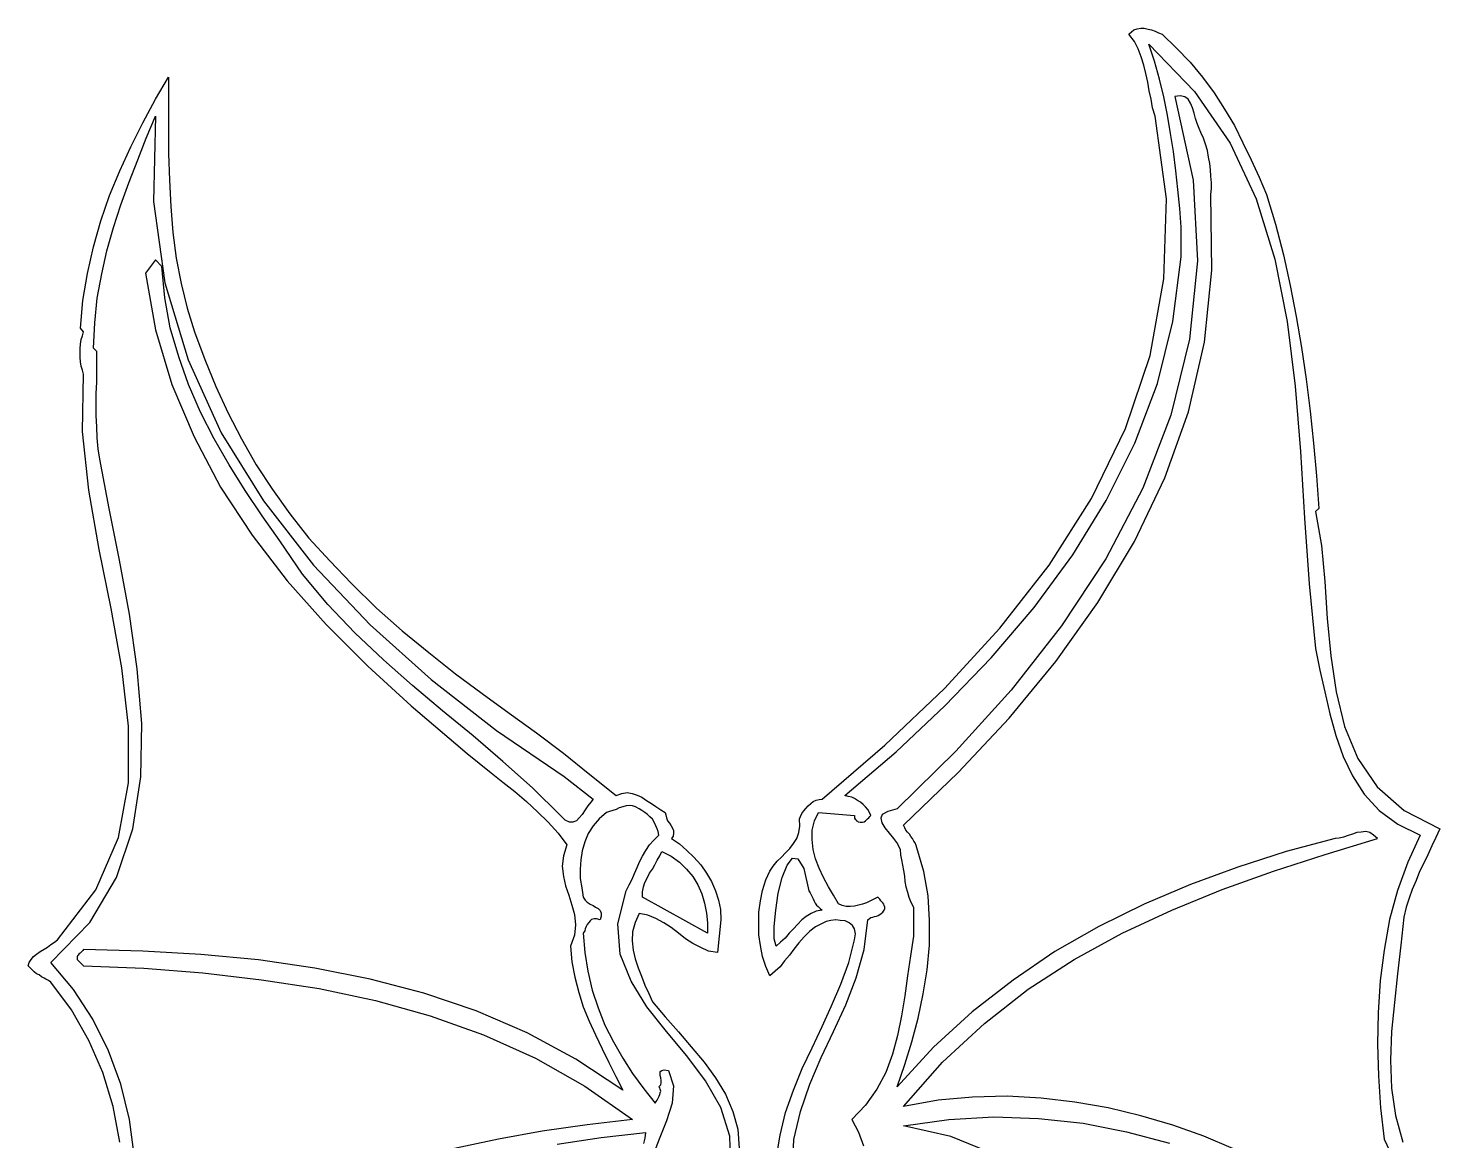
# Model space of a CAD drawing. Extents: x 0.03 to 5.09, y 0.03 to 8.85.
# Drawn here: x 1.576 to 4.437, y 6.599 to 8.853 of the extents above; entities that cross this region are included whole.
import ezdxf

# ---------------------------------------------------------------- set-up
doc = ezdxf.new("R2010")
doc.units = 0
doc.layers.add('1', color=7, linetype='Continuous')

msp = doc.modelspace()

# ---------------------------------------------------------------- linework, layer by layer
for points in [[(3.092, 6.562), (3.1, 6.61), (3.111, 6.656), (3.127, 6.701), (3.145, 6.745), (3.165, 6.787), (3.185, 6.83), (3.204, 6.872), (3.223, 6.916), (3.239, 6.96), (3.251, 7.006), (3.253, 7.018), (3.251, 7.028), (3.247, 7.035), (3.24, 7.04), (3.232, 7.044), (3.222, 7.045), (3.213, 7.046), (3.203, 7.045), (3.193, 7.043), (3.185, 7.039), (3.172, 7.032), (3.16, 7.023), (3.149, 7.012), (3.138, 7), (3.128, 6.987), (3.119, 6.975), (3.109, 6.963), (3.1, 6.951), (3.09, 6.942), (3.079, 6.933), (3.071, 6.952), (3.064, 6.972), (3.06, 6.994), (3.057, 7.016), (3.057, 7.039), (3.057, 7.062), (3.06, 7.085), (3.064, 7.106), (3.071, 7.127), (3.079, 7.145), (3.086, 7.155), (3.094, 7.165), (3.103, 7.173), (3.111, 7.182), (3.12, 7.191), (3.127, 7.201), (3.134, 7.211), (3.138, 7.223), (3.14, 7.236), (3.139, 7.251), (3.141, 7.256), (3.144, 7.262), (3.148, 7.267), (3.152, 7.272), (3.157, 7.277), (3.162, 7.282), (3.167, 7.286), (3.173, 7.289), (3.179, 7.29), (3.185, 7.291), (3.312, 7.4), (3.433, 7.515), (3.545, 7.637), (3.645, 7.765), (3.731, 7.9), (3.8, 8.042), (3.85, 8.19), (3.878, 8.345), (3.883, 8.507), (3.86, 8.675), (3.855, 8.692), (3.852, 8.709), (3.848, 8.726), (3.845, 8.744), (3.841, 8.761), (3.837, 8.778), (3.832, 8.795), (3.826, 8.811), (3.818, 8.826), (3.807, 8.841), (3.812, 8.846), (3.817, 8.85), (3.824, 8.852), (3.831, 8.853), (3.838, 8.853), (3.846, 8.851), (3.853, 8.85), (3.86, 8.847), (3.867, 8.844), (3.874, 8.841), (3.903, 8.813), (3.931, 8.784), (3.956, 8.754), (3.98, 8.722), (4.001, 8.689), (4.021, 8.656), (4.038, 8.621), (4.055, 8.586), (4.071, 8.551), (4.086, 8.516)], [(1.762, 6.596), (1.748, 6.668), (1.727, 6.737), (1.699, 6.802), (1.664, 6.864), (1.622, 6.92), (1.617, 6.923), (1.612, 6.926), (1.608, 6.928), (1.603, 6.931), (1.598, 6.935), (1.593, 6.937), (1.588, 6.941), (1.584, 6.945), (1.58, 6.949), (1.576, 6.953), (1.578, 6.96), (1.582, 6.966), (1.587, 6.972), (1.593, 6.977), (1.6, 6.982), (1.608, 6.987), (1.615, 6.991), (1.622, 6.996), (1.629, 7.001), (1.635, 7.006), (1.713, 7.107), (1.759, 7.213), (1.779, 7.324), (1.779, 7.439), (1.766, 7.557), (1.744, 7.677), (1.72, 7.797), (1.699, 7.917), (1.686, 8.036), (1.688, 8.152), (1.686, 8.16), (1.683, 8.168), (1.682, 8.177), (1.681, 8.186), (1.681, 8.195), (1.681, 8.204), (1.682, 8.213), (1.683, 8.222), (1.686, 8.23), (1.688, 8.238), (1.682, 8.245), (1.687, 8.301), (1.696, 8.356), (1.708, 8.41), (1.723, 8.463), (1.741, 8.514), (1.762, 8.564), (1.784, 8.613), (1.808, 8.661), (1.834, 8.709), (1.86, 8.754), (1.86, 8.704), (1.86, 8.652), (1.86, 8.599), (1.862, 8.545), (1.865, 8.492), (1.869, 8.439), (1.876, 8.387), (1.886, 8.336), (1.898, 8.286), (1.913, 8.238), (1.934, 8.182), (1.956, 8.127), (1.981, 8.073), (2.008, 8.021), (2.038, 7.968), (2.071, 7.918), (2.106, 7.869), (2.145, 7.82), (2.187, 7.774), (2.231, 7.728), (2.282, 7.678), (2.334, 7.632), (2.388, 7.588), (2.442, 7.545), (2.496, 7.505), (2.551, 7.465), (2.606, 7.425), (2.661, 7.384), (2.714, 7.341), (2.768, 7.298), (2.779, 7.302), (2.79, 7.304), (2.8, 7.302), (2.81, 7.299), (2.82, 7.295), (2.829, 7.288), (2.839, 7.282), (2.848, 7.276), (2.858, 7.269), (2.867, 7.264), (2.868, 7.259), (2.87, 7.253), (2.872, 7.247), (2.876, 7.242), (2.879, 7.237), (2.882, 7.232), (2.884, 7.227), (2.884, 7.222), (2.883, 7.216), (2.88, 7.211), (2.896, 7.2), (2.911, 7.187), (2.925, 7.173), (2.939, 7.158), (2.951, 7.141), (2.961, 7.124), (2.969, 7.105), (2.975, 7.086), (2.979, 7.067), (2.98, 7.046), (2.973, 6.98), (2.955, 6.983), (2.939, 6.99), (2.923, 6.998), (2.908, 7.008), (2.894, 7.019), (2.879, 7.031), (2.864, 7.04), (2.848, 7.049), (2.832, 7.056), (2.814, 7.059), (2.806, 7.041), (2.801, 7.022), (2.8, 7.004), (2.802, 6.985), (2.806, 6.967), (2.812, 6.949), (2.819, 6.932), (2.826, 6.914), (2.834, 6.897), (2.841, 6.88), (2.867, 6.85), (2.894, 6.819), (2.92, 6.789), (2.946, 6.758), (2.969, 6.726), (2.989, 6.693), (3.004, 6.658), (3.014, 6.622), (3.017, 6.583)], [(4.086, 8.516), (4.104, 8.456), (4.12, 8.394), (4.134, 8.332), (4.146, 8.269), (4.157, 8.206), (4.166, 8.142), (4.174, 8.077), (4.181, 8.012), (4.187, 7.946), (4.192, 7.88), (4.185, 7.874), (4.197, 7.805), (4.204, 7.732), (4.209, 7.657), (4.216, 7.581), (4.227, 7.508), (4.244, 7.438), (4.271, 7.373), (4.31, 7.316), (4.365, 7.268), (4.437, 7.231), (4.429, 7.213), (4.421, 7.196), (4.413, 7.178), (4.405, 7.161), (4.396, 7.144), (4.389, 7.126), (4.381, 7.108), (4.375, 7.09), (4.369, 7.072), (4.364, 7.052), (4.358, 6.995), (4.351, 6.937), (4.345, 6.879), (4.339, 6.82), (4.337, 6.762), (4.339, 6.705), (4.347, 6.65), (4.362, 6.596)], [(3, 6.543), (2.998, 6.608), (2.98, 6.666), (2.949, 6.72), (2.911, 6.771), (2.87, 6.82), (2.83, 6.87), (2.798, 6.922), (2.776, 6.977), (2.771, 7.038), (2.788, 7.105), (2.794, 7.117), (2.8, 7.129), (2.805, 7.14), (2.81, 7.152), (2.815, 7.164), (2.821, 7.175), (2.828, 7.187), (2.835, 7.198), (2.844, 7.208), (2.854, 7.218), (2.853, 7.225), (2.851, 7.231), (2.848, 7.237), (2.845, 7.244), (2.841, 7.25), (2.836, 7.255), (2.831, 7.26), (2.826, 7.264), (2.82, 7.268), (2.814, 7.271), (2.807, 7.275), (2.801, 7.277), (2.794, 7.278), (2.788, 7.277), (2.781, 7.275), (2.774, 7.273), (2.768, 7.27), (2.761, 7.268), (2.754, 7.266), (2.748, 7.264), (2.733, 7.251), (2.721, 7.237), (2.711, 7.221), (2.704, 7.204), (2.699, 7.186), (2.696, 7.168), (2.695, 7.149), (2.695, 7.13), (2.698, 7.111), (2.701, 7.092), (2.705, 7.086), (2.709, 7.082), (2.715, 7.078), (2.721, 7.075), (2.726, 7.072), (2.731, 7.069), (2.735, 7.065), (2.737, 7.06), (2.737, 7.054), (2.735, 7.046), (2.728, 7.048), (2.723, 7.048), (2.718, 7.047), (2.715, 7.044), (2.712, 7.041), (2.709, 7.037), (2.707, 7.033), (2.705, 7.028), (2.704, 7.024), (2.701, 7.019), (2.704, 6.98), (2.71, 6.942), (2.719, 6.904), (2.731, 6.868), (2.745, 6.833), (2.762, 6.799), (2.781, 6.766), (2.801, 6.735), (2.824, 6.704), (2.847, 6.675), (2.849, 6.678), (2.851, 6.681), (2.853, 6.685), (2.855, 6.689), (2.856, 6.692), (2.857, 6.696), (2.858, 6.699), (2.857, 6.703), (2.856, 6.706), (2.854, 6.708), (2.858, 6.712), (2.859, 6.716), (2.859, 6.721), (2.858, 6.726), (2.857, 6.731), (2.857, 6.735), (2.857, 6.739), (2.86, 6.741), (2.865, 6.742), (2.874, 6.741), (2.884, 6.71), (2.881, 6.675), (2.87, 6.639), (2.855, 6.602), (2.841, 6.567)]]:
    msp.add_lwpolyline(points)
at = {"layer": '1'}
for points in [[(3.125, 6.54), (3.128, 6.601), (3.141, 6.658), (3.16, 6.713), (3.183, 6.767), (3.208, 6.82), (3.233, 6.874), (3.254, 6.929), (3.27, 6.986), (3.278, 7.046), (3.281, 7.049), (3.284, 7.051), (3.288, 7.052), (3.291, 7.053), (3.295, 7.054), (3.299, 7.055), (3.302, 7.057), (3.305, 7.059), (3.308, 7.062), (3.311, 7.066), (3.312, 7.069), (3.312, 7.072), (3.311, 7.075), (3.31, 7.078), (3.308, 7.081), (3.306, 7.083), (3.304, 7.085), (3.302, 7.088), (3.3, 7.09), (3.298, 7.092), (3.29, 7.088), (3.283, 7.085), (3.275, 7.081), (3.267, 7.078), (3.259, 7.076), (3.251, 7.074), (3.242, 7.073), (3.234, 7.073), (3.226, 7.075), (3.218, 7.079), (3.208, 7.096), (3.198, 7.113), (3.188, 7.132), (3.179, 7.151), (3.172, 7.17), (3.167, 7.189), (3.165, 7.209), (3.165, 7.228), (3.17, 7.247), (3.178, 7.264), (3.251, 7.258), (3.251, 7.256), (3.251, 7.254), (3.251, 7.252), (3.252, 7.25), (3.254, 7.249), (3.255, 7.247), (3.257, 7.246), (3.258, 7.245), (3.262, 7.244), (3.264, 7.244), (3.267, 7.244), (3.27, 7.245), (3.273, 7.247), (3.275, 7.249), (3.277, 7.251), (3.28, 7.253), (3.282, 7.256), (3.284, 7.258), (3.281, 7.264), (3.278, 7.27), (3.273, 7.275), (3.268, 7.28), (3.263, 7.285), (3.257, 7.288), (3.251, 7.292), (3.245, 7.295), (3.238, 7.296), (3.231, 7.298), (3.335, 7.387), (3.434, 7.48), (3.528, 7.577), (3.615, 7.679), (3.693, 7.786), (3.761, 7.896), (3.819, 8.012), (3.865, 8.133), (3.896, 8.259), (3.913, 8.39), (3.913, 8.394), (3.913, 8.399), (3.913, 8.404), (3.913, 8.411), (3.913, 8.417), (3.913, 8.424), (3.913, 8.43), (3.913, 8.437), (3.913, 8.444), (3.913, 8.45), (3.91, 8.488), (3.906, 8.526), (3.902, 8.564), (3.897, 8.603), (3.891, 8.64), (3.885, 8.677), (3.878, 8.714), (3.869, 8.75), (3.859, 8.786), (3.847, 8.821), (3.94, 8.725), (4.012, 8.62), (4.065, 8.507), (4.103, 8.385), (4.128, 8.259), (4.144, 8.128), (4.155, 7.995), (4.163, 7.86), (4.172, 7.727), (4.185, 7.596)], [(4.019, 6.582), (3.959, 6.608), (3.896, 6.63), (3.831, 6.649), (3.765, 6.665), (3.697, 6.677), (3.629, 6.685), (3.56, 6.689), (3.49, 6.687), (3.42, 6.681), (3.35, 6.668), (3.429, 6.758), (3.514, 6.836), (3.603, 6.906), (3.696, 6.966), (3.793, 7.019), (3.894, 7.066), (3.996, 7.108), (4.1, 7.145), (4.205, 7.179), (4.311, 7.211), (4.303, 7.218), (4.295, 7.223), (4.287, 7.225), (4.278, 7.224), (4.269, 7.223), (4.26, 7.22), (4.251, 7.217), (4.242, 7.214), (4.233, 7.212), (4.225, 7.211), (4.126, 7.185), (4.028, 7.153), (3.932, 7.118), (3.838, 7.078), (3.746, 7.033), (3.657, 6.982), (3.572, 6.924), (3.489, 6.86), (3.411, 6.788), (3.337, 6.708), (3.353, 6.753), (3.367, 6.799), (3.38, 6.847), (3.39, 6.896), (3.398, 6.945), (3.403, 6.995), (3.403, 7.045), (3.4, 7.095), (3.391, 7.144), (3.377, 7.192), (3.376, 7.197), (3.374, 7.202), (3.371, 7.206), (3.368, 7.211), (3.365, 7.215), (3.362, 7.22), (3.358, 7.224), (3.355, 7.228), (3.353, 7.233), (3.35, 7.238), (3.461, 7.345), (3.564, 7.455), (3.659, 7.57), (3.744, 7.689), (3.818, 7.813), (3.88, 7.942), (3.928, 8.076), (3.96, 8.217), (3.975, 8.363), (3.973, 8.516), (3.974, 8.528), (3.974, 8.54), (3.973, 8.553), (3.972, 8.566), (3.971, 8.579), (3.968, 8.592), (3.966, 8.605), (3.962, 8.618), (3.958, 8.63), (3.953, 8.642), (3.949, 8.65), (3.945, 8.66), (3.942, 8.67), (3.939, 8.681), (3.936, 8.692), (3.932, 8.701), (3.927, 8.709), (3.92, 8.714), (3.911, 8.716), (3.9, 8.715), (3.937, 8.545), (3.946, 8.382), (3.93, 8.223), (3.892, 8.069), (3.835, 7.921), (3.76, 7.778), (3.67, 7.642), (3.568, 7.512), (3.456, 7.388), (3.337, 7.271), (3.318, 7.266), (3.307, 7.26), (3.304, 7.252), (3.306, 7.243), (3.312, 7.233), (3.321, 7.222), (3.33, 7.211), (3.338, 7.2), (3.343, 7.189), (3.344, 7.178), (3.346, 7.168), (3.348, 7.157), (3.35, 7.146), (3.352, 7.135), (3.353, 7.124), (3.355, 7.113), (3.358, 7.102), (3.361, 7.092), (3.365, 7.082), (3.37, 7.072), (3.37, 7.068), (3.37, 7.064), (3.37, 7.058), (3.37, 7.052), (3.37, 7.045), (3.37, 7.039), (3.37, 7.032), (3.37, 7.026), (3.37, 7.019), (3.37, 7.013), (3.364, 6.973), (3.358, 6.933), (3.353, 6.892), (3.346, 6.852), (3.338, 6.812), (3.328, 6.774), (3.314, 6.737), (3.296, 6.703), (3.273, 6.671), (3.245, 6.642), (3.259, 6.616), (3.269, 6.588)], [(1.791, 6.57), (1.781, 6.642), (1.764, 6.713), (1.739, 6.781), (1.707, 6.845), (1.668, 6.905), (1.622, 6.96), (1.701, 7.041), (1.755, 7.132), (1.788, 7.231), (1.804, 7.336), (1.806, 7.444), (1.797, 7.555), (1.781, 7.666), (1.761, 7.775), (1.74, 7.88), (1.721, 7.98), (1.718, 8.001), (1.716, 8.023), (1.715, 8.045), (1.714, 8.068), (1.714, 8.091), (1.714, 8.113), (1.715, 8.136), (1.715, 8.157), (1.715, 8.178), (1.715, 8.198), (1.708, 8.205), (1.711, 8.256), (1.716, 8.306), (1.725, 8.355), (1.735, 8.402), (1.749, 8.449), (1.764, 8.495), (1.78, 8.54), (1.798, 8.586), (1.815, 8.63), (1.834, 8.675), (1.83, 8.502), (1.853, 8.337), (1.9, 8.181), (1.967, 8.033), (2.053, 7.895), (2.154, 7.765), (2.269, 7.644), (2.393, 7.533), (2.525, 7.43), (2.662, 7.337)], [(2.662, 7.337), (2.721, 7.291), (2.716, 7.285), (2.71, 7.277), (2.705, 7.269), (2.699, 7.26), (2.693, 7.253), (2.687, 7.247), (2.68, 7.244), (2.673, 7.244), (2.664, 7.248), (2.655, 7.258), (2.598, 7.314), (2.538, 7.367), (2.478, 7.419), (2.416, 7.47), (2.355, 7.521), (2.296, 7.573), (2.238, 7.628), (2.183, 7.685), (2.132, 7.747), (2.086, 7.814), (2.05, 7.865), (2.016, 7.916), (1.983, 7.968), (1.953, 8.021), (1.925, 8.075), (1.901, 8.131), (1.881, 8.187), (1.864, 8.246), (1.853, 8.307), (1.847, 8.37), (1.834, 8.384), (1.814, 8.357), (1.834, 8.242), (1.867, 8.131), (1.912, 8.025), (1.966, 7.923), (2.03, 7.826), (2.101, 7.733), (2.18, 7.645), (2.264, 7.56), (2.352, 7.48), (2.443, 7.403), (2.466, 7.383), (2.49, 7.364), (2.514, 7.344), (2.538, 7.325), (2.562, 7.306), (2.586, 7.286), (2.608, 7.265), (2.63, 7.244), (2.65, 7.222), (2.668, 7.198), (2.661, 7.176), (2.658, 7.155), (2.661, 7.134), (2.665, 7.115), (2.672, 7.096), (2.678, 7.076), (2.683, 7.057), (2.685, 7.036), (2.683, 7.015), (2.675, 6.993), (2.678, 6.961), (2.684, 6.93), (2.692, 6.899), (2.701, 6.87), (2.713, 6.841), (2.726, 6.813), (2.739, 6.785), (2.753, 6.757), (2.767, 6.729), (2.781, 6.701), (2.686, 6.764), (2.587, 6.817), (2.484, 6.862), (2.378, 6.898), (2.269, 6.926), (2.157, 6.948), (2.043, 6.965), (1.926, 6.976), (1.808, 6.983), (1.688, 6.986), (1.687, 6.984), (1.685, 6.983), (1.683, 6.981), (1.681, 6.979), (1.679, 6.978), (1.677, 6.975), (1.676, 6.973), (1.675, 6.971), (1.675, 6.969), (1.675, 6.966), (1.688, 6.953), (1.81, 6.948), (1.93, 6.939), (2.049, 6.925), (2.166, 6.907), (2.28, 6.883), (2.391, 6.852), (2.499, 6.813), (2.604, 6.766), (2.704, 6.709), (2.801, 6.642), (2.709, 6.631), (2.618, 6.618), (2.529, 6.602), (2.44, 6.583)], [(4.185, 7.596), (4.194, 7.552), (4.204, 7.508), (4.214, 7.464), (4.226, 7.42), (4.241, 7.377), (4.26, 7.338), (4.284, 7.301), (4.314, 7.268), (4.352, 7.24), (4.397, 7.218), (4.372, 7.163), (4.351, 7.106), (4.335, 7.047), (4.324, 6.985), (4.316, 6.923), (4.312, 6.858), (4.311, 6.794), (4.313, 6.73), (4.317, 6.665), (4.324, 6.602), (4.377, 6.49)], [(2.953, 7.019), (2.821, 7.092), (2.821, 7.103), (2.823, 7.113), (2.826, 7.122), (2.831, 7.132), (2.835, 7.141), (2.841, 7.149), (2.846, 7.158), (2.851, 7.167), (2.856, 7.176), (2.86, 7.185), (2.879, 7.175), (2.896, 7.163), (2.91, 7.149), (2.923, 7.134), (2.933, 7.117), (2.941, 7.099), (2.947, 7.08), (2.951, 7.06), (2.953, 7.04), (2.953, 7.019)], [(3.158, 7.105), (3.161, 7.101), (3.163, 7.097), (3.165, 7.093), (3.167, 7.089), (3.169, 7.084), (3.171, 7.08), (3.174, 7.076), (3.177, 7.073), (3.181, 7.069), (3.185, 7.066), (3.173, 7.064), (3.163, 7.059), (3.153, 7.053), (3.144, 7.046), (3.135, 7.037), (3.127, 7.028), (3.118, 7.019), (3.11, 7.009), (3.101, 7.001), (3.092, 6.993), (3.088, 7.008), (3.088, 7.033), (3.091, 7.066), (3.096, 7.1), (3.104, 7.132), (3.114, 7.157), (3.125, 7.171), (3.136, 7.17), (3.148, 7.15), (3.158, 7.105)], [(3.537, 6.57), (3.446, 6.607), (3.35, 6.629), (3.442, 6.642), (3.533, 6.647), (3.624, 6.644), (3.714, 6.634), (3.802, 6.617), (3.889, 6.594)], [(2.648, 6.592), (2.737, 6.605), (2.827, 6.615), (2.826, 6.604), (2.823, 6.593)]]:
    msp.add_lwpolyline(points, dxfattribs=at)

doc.saveas('drawing.dxf')
